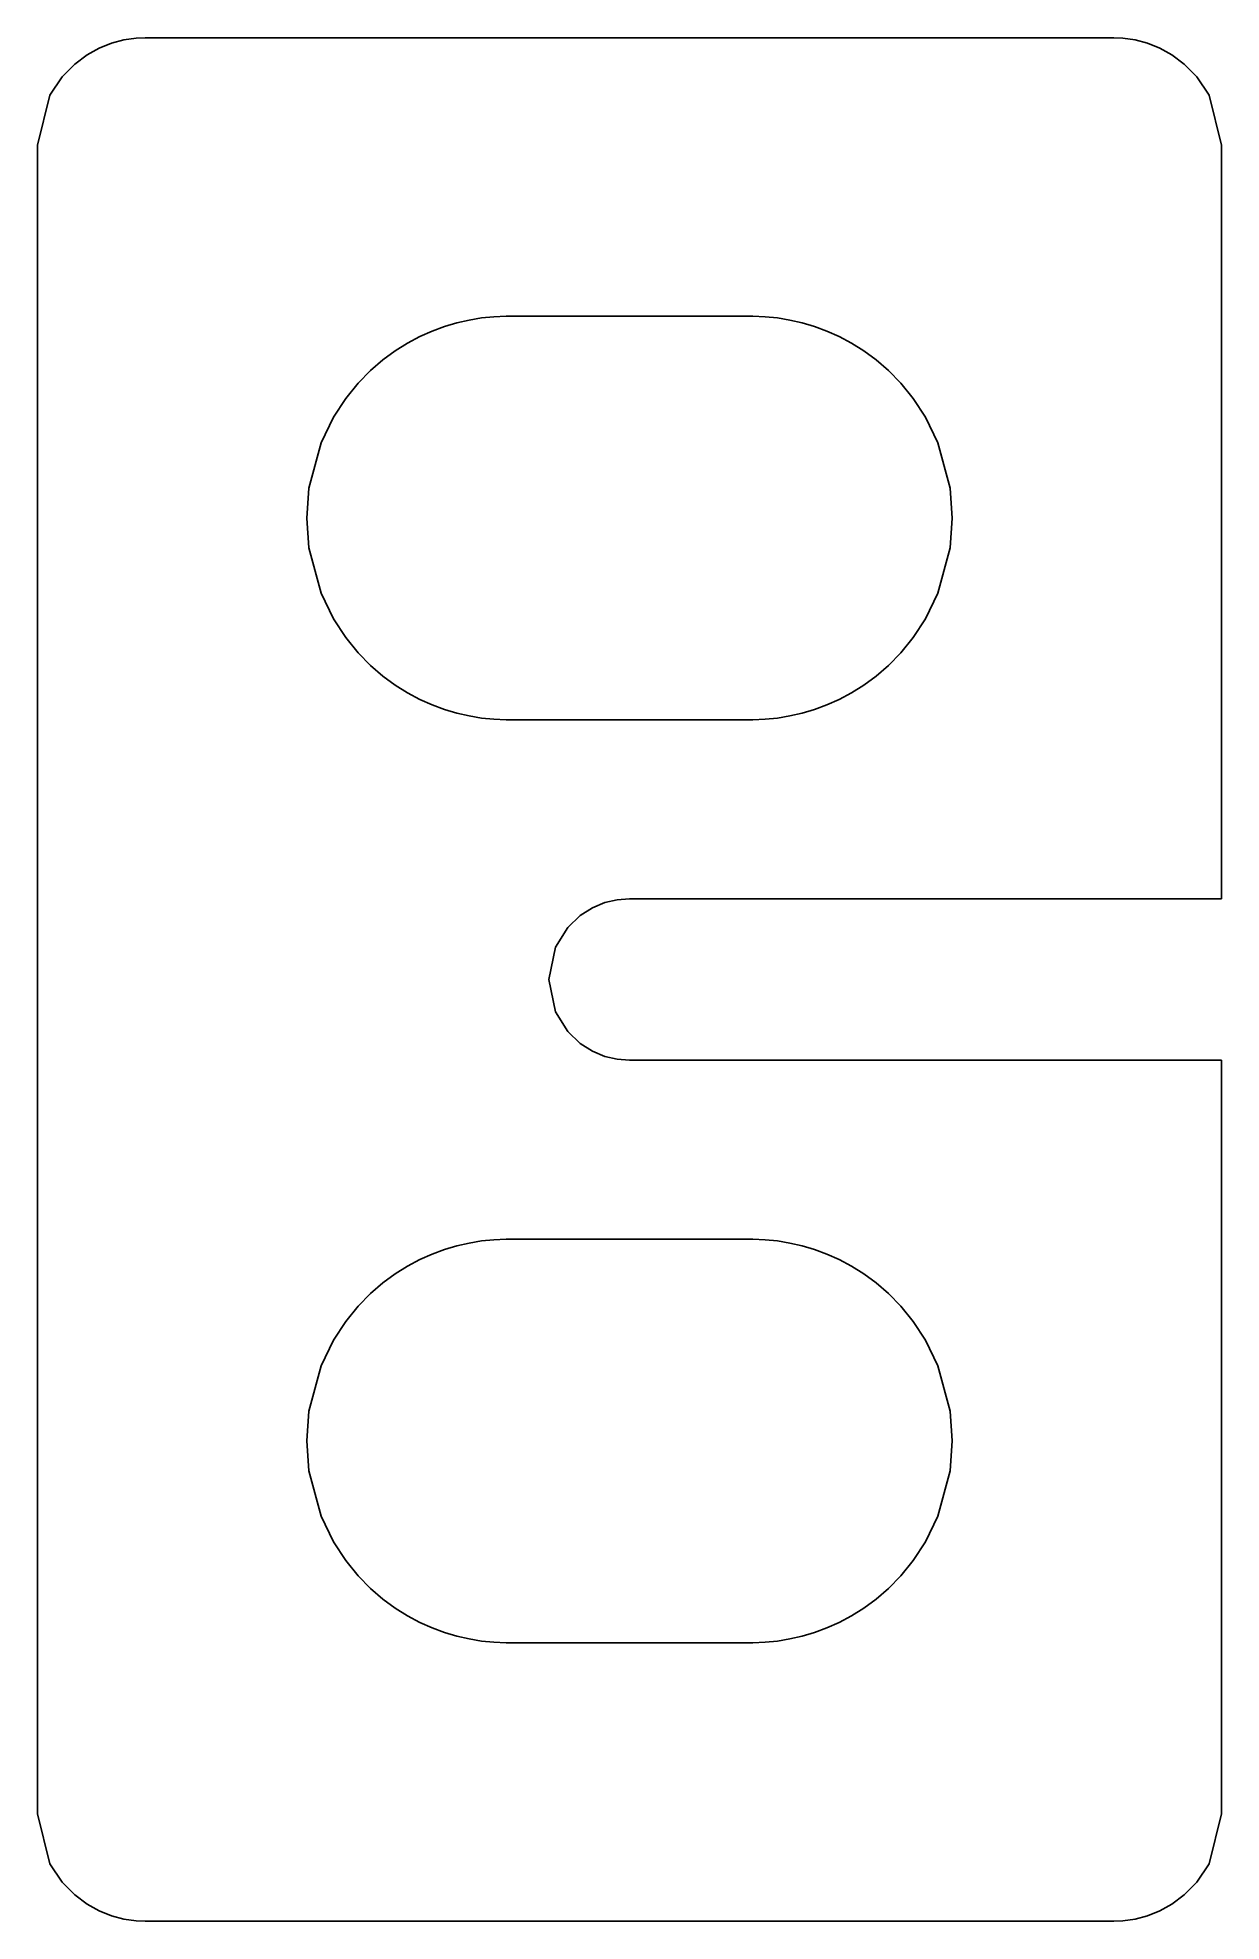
# Model space of a CAD drawing. Header units: millimetres. Extents: x -110 to 110, y -175 to 175.
import ezdxf

# ---------------------------------------------------------------- set-up
doc = ezdxf.new("R2010")
doc.units = ezdxf.units.MM

msp = doc.modelspace()

# ---------------------------------------------------------------- linework, layer by layer
at = {"layer": 'CUT_MM'}
for p, q in [((-90, 175), (-91.67, 174.93)), ((-89.38, 175), (-90, 175)), ((-87.08, 175), (-89.38, 175)), ((-84.79, 175), (-87.08, 175)), ((-82.5, 175), (-84.79, 175)), ((-80.21, 175), (-82.5, 175)), ((-77.92, 175), (-80.21, 175)), ((-75.62, 175), (-77.92, 175)), ((-73.33, 175), (-75.62, 175)), ((-71.04, 175), (-73.33, 175)), ((-68.75, 175), (-71.04, 175)), ((-66.46, 175), (-68.75, 175)), ((-64.17, 175), (-66.46, 175)), ((-61.88, 175), (-64.17, 175)), ((-60, 175), (-61.88, 175)), ((-59.58, 175), (-60, 175)), ((-57.29, 175), (-59.58, 175)), ((-55, 175), (-57.29, 175)), ((-52.71, 175), (-55, 175)), ((-50.42, 175), (-52.71, 175)), ((-48.12, 175), (-50.42, 175)), ((-45.83, 175), (-48.12, 175)), ((-43.54, 175), (-45.83, 175)), ((-41.25, 175), (-43.54, 175)), ((-38.96, 175), (-41.25, 175)), ((-36.67, 175), (-38.96, 175)), ((-34.38, 175), (-36.67, 175)), ((-32.08, 175), (-34.38, 175)), ((-29.79, 175), (-32.08, 175)), ((-27.5, 175), (-29.79, 175)), ((-25.21, 175), (-27.5, 175)), ((-22.92, 175), (-25.21, 175)), ((-22.5, 175), (-22.92, 175)), ((-20.62, 175), (-22.5, 175)), ((-18.33, 175), (-20.62, 175)), ((-16.04, 175), (-18.33, 175)), ((-15, 175), (-16.04, 175)), ((-13.75, 175), (-15, 175)), ((-11.46, 175), (-13.75, 175)), ((-9.17, 175), (-11.46, 175)), ((-6.88, 175), (-9.17, 175)), ((-4.58, 175), (-6.88, 175)), ((-2.29, 175), (-4.58, 175)), ((0, 175), (-2.29, 175)), ((2.29, 175), (0, 175)), ((4.58, 175), (2.29, 175)), ((6.88, 175), (4.58, 175)), ((9.17, 175), (6.88, 175)), ((11.46, 175), (9.17, 175)), ((13.75, 175), (11.46, 175)), ((16.04, 175), (13.75, 175)), ((18.33, 175), (16.04, 175)), ((20.62, 175), (18.33, 175)), ((22.5, 175), (20.62, 175)), ((22.92, 175), (22.5, 175)), ((25.21, 175), (22.92, 175)), ((27.5, 175), (25.21, 175)), ((29.79, 175), (27.5, 175)), ((32.08, 175), (29.79, 175)), ((34.38, 175), (32.08, 175)), ((36.67, 175), (34.38, 175)), ((38.96, 175), (36.67, 175)), ((41.25, 175), (38.96, 175)), ((43.54, 175), (41.25, 175)), ((45.83, 175), (43.54, 175)), ((48.12, 175), (45.83, 175)), ((50.42, 175), (48.12, 175)), ((52.71, 175), (50.42, 175)), ((55, 175), (52.71, 175)), ((57.29, 175), (55, 175)), ((59.58, 175), (57.29, 175)), ((60, 175), (59.58, 175)), ((61.88, 175), (60, 175)), ((64.17, 175), (61.88, 175)), ((66.46, 175), (64.17, 175)), ((68.75, 175), (66.46, 175)), ((71.04, 175), (68.75, 175)), ((73.33, 175), (71.04, 175)), ((75.62, 175), (73.33, 175)), ((77.92, 175), (75.62, 175)), ((80.21, 175), (77.92, 175)), ((82.5, 175), (80.21, 175)), ((84.79, 175), (82.5, 175)), ((87.08, 175), (84.79, 175)), ((89.38, 175), (87.08, 175)), ((90, 175), (89.38, 175)), ((91.67, 174.93), (90, 175)), ((-100.83, 171.81), (-103.12, 170.09)), ((-98.54, 173.08), (-100.83, 171.81)), ((-96.25, 174), (-98.54, 173.08)), ((-93.96, 174.6), (-96.25, 174)), ((-91.67, 174.93), (-93.96, 174.6)), ((93.96, 174.6), (91.67, 174.93)), ((96.25, 174), (93.96, 174.6)), ((98.54, 173.08), (96.25, 174)), ((100.83, 171.81), (98.54, 173.08)), ((103.12, 170.09), (100.83, 171.81)), ((-103.12, 170.09), (-105.42, 167.74)), ((105.42, 167.74), (103.12, 170.09)), ((-105.42, 167.74), (-107.71, 164.3)), ((107.71, 164.3), (105.42, 167.74)), ((-107.71, 164.3), (-110, 155)), ((110, 155), (107.71, 164.3)), ((-110, 155), (-110, 85.75)), ((110, 85.75), (110, 155)), ((-32.08, 122), (-29.79, 122.53)), ((-29.79, 122.53), (-27.5, 122.92)), ((-27.5, 122.92), (-25.21, 123.15)), ((-25.21, 123.15), (-22.92, 123.25)), ((-22.92, 123.25), (-22.5, 123.25)), ((-22.5, 123.25), (-20.62, 123.25)), ((-20.62, 123.25), (-18.33, 123.25)), ((-18.33, 123.25), (-16.04, 123.25)), ((-16.04, 123.25), (-15, 123.25)), ((-15, 123.25), (-13.75, 123.25)), ((-13.75, 123.25), (-11.46, 123.25)), ((-11.46, 123.25), (-9.17, 123.25)), ((-9.17, 123.25), (-6.88, 123.25)), ((-6.88, 123.25), (-4.58, 123.25)), ((-4.58, 123.25), (-2.29, 123.25)), ((-2.29, 123.25), (0, 123.25)), ((0, 123.25), (2.29, 123.25)), ((2.29, 123.25), (4.58, 123.25)), ((4.58, 123.25), (6.88, 123.25)), ((6.88, 123.25), (9.17, 123.25)), ((9.17, 123.25), (11.46, 123.25)), ((11.46, 123.25), (13.75, 123.25)), ((13.75, 123.25), (16.04, 123.25)), ((16.04, 123.25), (18.33, 123.25)), ((18.33, 123.25), (20.62, 123.25)), ((20.62, 123.25), (22.5, 123.25)), ((22.5, 123.25), (22.92, 123.25)), ((22.92, 123.25), (25.21, 123.15)), ((25.21, 123.15), (27.5, 122.92)), ((27.5, 122.92), (29.79, 122.53)), ((29.79, 122.53), (32.08, 122)), ((-41.25, 118.23), (-38.96, 119.45)), ((-38.96, 119.45), (-36.67, 120.47)), ((-36.67, 120.47), (-34.38, 121.32)), ((-34.38, 121.32), (-32.08, 122)), ((32.08, 122), (34.38, 121.32)), ((34.38, 121.32), (36.67, 120.47)), ((36.67, 120.47), (38.96, 119.45)), ((38.96, 119.45), (41.25, 118.23)), ((-45.83, 115.11), (-43.54, 116.79)), ((-43.54, 116.79), (-41.25, 118.23)), ((41.25, 118.23), (43.54, 116.79)), ((43.54, 116.79), (45.83, 115.11)), ((-50.42, 110.79), (-48.12, 113.13)), ((-48.12, 113.13), (-45.83, 115.11)), ((45.83, 115.11), (48.12, 113.13)), ((48.12, 113.13), (50.42, 110.79)), ((-52.71, 107.97), (-50.42, 110.79)), ((50.42, 110.79), (52.71, 107.97)), ((-55, 104.46), (-52.71, 107.97)), ((52.71, 107.97), (55, 104.46)), ((-57.29, 99.74), (-55, 104.46)), ((55, 104.46), (57.29, 99.74)), ((-59.58, 91.32), (-57.29, 99.74)), ((57.29, 99.74), (59.58, 91.32)), ((-60, 85.75), (-59.58, 91.32)), ((59.58, 91.32), (60, 85.75)), ((-110, 85.75), (-110, 0)), ((-59.58, 80.18), (-60, 85.75)), ((60, 85.75), (59.58, 80.18)), ((110, 15), (110, 85.75)), ((-57.29, 71.76), (-59.58, 80.18)), ((59.58, 80.18), (57.29, 71.76)), ((-55, 67.04), (-57.29, 71.76)), ((57.29, 71.76), (55, 67.04)), ((-52.71, 63.53), (-55, 67.04)), ((55, 67.04), (52.71, 63.53)), ((-50.42, 60.71), (-52.71, 63.53)), ((52.71, 63.53), (50.42, 60.71)), ((-48.12, 58.37), (-50.42, 60.71)), ((50.42, 60.71), (48.12, 58.37)), ((-45.83, 56.39), (-48.12, 58.37)), ((-43.54, 54.71), (-45.83, 56.39)), ((45.83, 56.39), (43.54, 54.71)), ((48.12, 58.37), (45.83, 56.39)), ((-41.25, 53.27), (-43.54, 54.71)), ((-38.96, 52.05), (-41.25, 53.27)), ((41.25, 53.27), (38.96, 52.05)), ((43.54, 54.71), (41.25, 53.27)), ((-36.67, 51.03), (-38.96, 52.05)), ((-34.38, 50.18), (-36.67, 51.03)), ((-32.08, 49.5), (-34.38, 50.18)), ((-29.79, 48.97), (-32.08, 49.5)), ((32.08, 49.5), (29.79, 48.97)), ((34.38, 50.18), (32.08, 49.5)), ((36.67, 51.03), (34.38, 50.18)), ((38.96, 52.05), (36.67, 51.03)), ((-27.5, 48.58), (-29.79, 48.97)), ((-25.21, 48.35), (-27.5, 48.58)), ((-22.92, 48.25), (-25.21, 48.35)), ((-22.5, 48.25), (-22.92, 48.25)), ((-20.62, 48.25), (-22.5, 48.25)), ((-18.33, 48.25), (-20.62, 48.25)), ((-16.04, 48.25), (-18.33, 48.25)), ((-15, 48.25), (-16.04, 48.25)), ((-13.75, 48.25), (-15, 48.25)), ((-11.46, 48.25), (-13.75, 48.25)), ((-9.17, 48.25), (-11.46, 48.25)), ((-6.88, 48.25), (-9.17, 48.25)), ((-4.58, 48.25), (-6.88, 48.25)), ((-2.29, 48.25), (-4.58, 48.25)), ((0, 48.25), (-2.29, 48.25)), ((2.29, 48.25), (0, 48.25)), ((4.58, 48.25), (2.29, 48.25)), ((6.88, 48.25), (4.58, 48.25)), ((9.17, 48.25), (6.88, 48.25)), ((11.46, 48.25), (9.17, 48.25)), ((13.75, 48.25), (11.46, 48.25)), ((16.04, 48.25), (13.75, 48.25)), ((18.33, 48.25), (16.04, 48.25)), ((20.62, 48.25), (18.33, 48.25)), ((22.5, 48.25), (20.62, 48.25)), ((22.92, 48.25), (22.5, 48.25)), ((25.21, 48.35), (22.92, 48.25)), ((27.5, 48.58), (25.21, 48.35)), ((29.79, 48.97), (27.5, 48.58)), ((-6.88, 13.33), (-4.58, 14.28)), ((-4.58, 14.28), (-2.29, 14.82)), ((-2.29, 14.82), (0, 15)), ((0, 15), (2.29, 15)), ((2.29, 15), (4.58, 15)), ((4.58, 15), (6.88, 15)), ((6.88, 15), (9.17, 15)), ((9.17, 15), (11.46, 15)), ((11.46, 15), (13.75, 15)), ((13.75, 15), (16.04, 15)), ((16.04, 15), (18.33, 15)), ((18.33, 15), (20.62, 15)), ((20.62, 15), (22.5, 15)), ((22.5, 15), (22.92, 15)), ((22.92, 15), (25.21, 15)), ((25.21, 15), (27.5, 15)), ((27.5, 15), (29.79, 15)), ((29.79, 15), (32.08, 15)), ((32.08, 15), (34.38, 15)), ((34.38, 15), (36.67, 15)), ((36.67, 15), (38.96, 15)), ((38.96, 15), (41.25, 15)), ((41.25, 15), (43.54, 15)), ((43.54, 15), (45.83, 15)), ((45.83, 15), (48.12, 15)), ((48.12, 15), (50.42, 15)), ((50.42, 15), (52.71, 15)), ((52.71, 15), (55, 15)), ((55, 15), (57.29, 15)), ((57.29, 15), (59.58, 15)), ((59.58, 15), (60, 15)), ((60, 15), (61.88, 15)), ((61.88, 15), (64.17, 15)), ((64.17, 15), (66.46, 15)), ((66.46, 15), (68.75, 15)), ((68.75, 15), (71.04, 15)), ((71.04, 15), (73.33, 15)), ((73.33, 15), (75.62, 15)), ((75.62, 15), (77.92, 15)), ((77.92, 15), (80.21, 15)), ((80.21, 15), (82.5, 15)), ((82.5, 15), (84.79, 15)), ((84.79, 15), (87.08, 15)), ((87.08, 15), (89.38, 15)), ((89.38, 15), (90, 15)), ((90, 15), (91.67, 15)), ((91.67, 15), (93.96, 15)), ((93.96, 15), (96.25, 15)), ((96.25, 15), (98.54, 15)), ((98.54, 15), (100.83, 15)), ((100.83, 15), (103.12, 15)), ((103.12, 15), (105.42, 15)), ((105.42, 15), (107.71, 15)), ((107.71, 15), (110, 15)), ((-11.46, 9.68), (-9.17, 11.87)), ((-9.17, 11.87), (-6.88, 13.33)), ((-13.75, 5.99), (-11.46, 9.68)), ((-15, 0), (-13.75, 5.99)), ((-110, 0), (-110, -85.75)), ((-13.75, -5.99), (-15, 0)), ((-11.46, -9.68), (-13.75, -5.99)), ((-9.17, -11.87), (-11.46, -9.68)), ((-6.88, -13.33), (-9.17, -11.87)), ((-4.58, -14.28), (-6.88, -13.33)), ((-2.29, -14.82), (-4.58, -14.28)), ((0, -15), (-2.29, -14.82)), ((2.29, -15), (0, -15)), ((4.58, -15), (2.29, -15)), ((6.88, -15), (4.58, -15)), ((9.17, -15), (6.88, -15)), ((11.46, -15), (9.17, -15)), ((13.75, -15), (11.46, -15)), ((16.04, -15), (13.75, -15)), ((18.33, -15), (16.04, -15)), ((20.62, -15), (18.33, -15)), ((22.5, -15), (20.62, -15)), ((22.92, -15), (22.5, -15)), ((25.21, -15), (22.92, -15)), ((27.5, -15), (25.21, -15)), ((29.79, -15), (27.5, -15)), ((32.08, -15), (29.79, -15)), ((34.38, -15), (32.08, -15)), ((36.67, -15), (34.38, -15)), ((38.96, -15), (36.67, -15)), ((41.25, -15), (38.96, -15)), ((43.54, -15), (41.25, -15)), ((45.83, -15), (43.54, -15)), ((48.12, -15), (45.83, -15)), ((50.42, -15), (48.12, -15)), ((52.71, -15), (50.42, -15)), ((55, -15), (52.71, -15)), ((57.29, -15), (55, -15)), ((59.58, -15), (57.29, -15)), ((60, -15), (59.58, -15)), ((61.88, -15), (60, -15)), ((64.17, -15), (61.88, -15)), ((66.46, -15), (64.17, -15)), ((68.75, -15), (66.46, -15)), ((71.04, -15), (68.75, -15)), ((73.33, -15), (71.04, -15)), ((75.62, -15), (73.33, -15)), ((77.92, -15), (75.62, -15)), ((80.21, -15), (77.92, -15)), ((82.5, -15), (80.21, -15)), ((84.79, -15), (82.5, -15)), ((87.08, -15), (84.79, -15)), ((89.38, -15), (87.08, -15)), ((90, -15), (89.38, -15)), ((91.67, -15), (90, -15)), ((93.96, -15), (91.67, -15)), ((96.25, -15), (93.96, -15)), ((98.54, -15), (96.25, -15)), ((100.83, -15), (98.54, -15)), ((103.12, -15), (100.83, -15)), ((105.42, -15), (103.12, -15)), ((107.71, -15), (105.42, -15)), ((110, -15), (107.71, -15)), ((110, -85.75), (110, -15)), ((-32.08, -49.5), (-29.79, -48.97)), ((-29.79, -48.97), (-27.5, -48.58)), ((-27.5, -48.58), (-25.21, -48.35)), ((-25.21, -48.35), (-22.92, -48.25)), ((-22.92, -48.25), (-22.5, -48.25)), ((-22.5, -48.25), (-20.62, -48.25)), ((-20.62, -48.25), (-18.33, -48.25)), ((-18.33, -48.25), (-16.04, -48.25)), ((-16.04, -48.25), (-15, -48.25)), ((-15, -48.25), (-13.75, -48.25)), ((-13.75, -48.25), (-11.46, -48.25)), ((-11.46, -48.25), (-9.17, -48.25)), ((-9.17, -48.25), (-6.88, -48.25)), ((-6.88, -48.25), (-4.58, -48.25)), ((-4.58, -48.25), (-2.29, -48.25)), ((-2.29, -48.25), (0, -48.25)), ((0, -48.25), (2.29, -48.25)), ((2.29, -48.25), (4.58, -48.25)), ((4.58, -48.25), (6.88, -48.25)), ((6.88, -48.25), (9.17, -48.25)), ((9.17, -48.25), (11.46, -48.25)), ((11.46, -48.25), (13.75, -48.25)), ((13.75, -48.25), (16.04, -48.25)), ((16.04, -48.25), (18.33, -48.25)), ((18.33, -48.25), (20.62, -48.25)), ((20.62, -48.25), (22.5, -48.25)), ((22.5, -48.25), (22.92, -48.25)), ((22.92, -48.25), (25.21, -48.35)), ((25.21, -48.35), (27.5, -48.58)), ((27.5, -48.58), (29.79, -48.97)), ((29.79, -48.97), (32.08, -49.5)), ((-41.25, -53.27), (-38.96, -52.05)), ((-38.96, -52.05), (-36.67, -51.03)), ((-36.67, -51.03), (-34.38, -50.18)), ((-34.38, -50.18), (-32.08, -49.5)), ((32.08, -49.5), (34.38, -50.18)), ((34.38, -50.18), (36.67, -51.03)), ((36.67, -51.03), (38.96, -52.05)), ((38.96, -52.05), (41.25, -53.27)), ((-45.83, -56.39), (-43.54, -54.71)), ((-43.54, -54.71), (-41.25, -53.27)), ((41.25, -53.27), (43.54, -54.71)), ((43.54, -54.71), (45.83, -56.39)), ((-50.42, -60.71), (-48.12, -58.37)), ((-48.12, -58.37), (-45.83, -56.39)), ((45.83, -56.39), (48.12, -58.37)), ((48.12, -58.37), (50.42, -60.71)), ((-52.71, -63.53), (-50.42, -60.71)), ((50.42, -60.71), (52.71, -63.53)), ((-55, -67.04), (-52.71, -63.53)), ((52.71, -63.53), (55, -67.04)), ((-57.29, -71.76), (-55, -67.04)), ((55, -67.04), (57.29, -71.76)), ((-59.58, -80.18), (-57.29, -71.76)), ((57.29, -71.76), (59.58, -80.18)), ((-60, -85.75), (-59.58, -80.18)), ((59.58, -80.18), (60, -85.75)), ((-110, -85.75), (-110, -155)), ((-59.58, -91.32), (-60, -85.75)), ((60, -85.75), (59.58, -91.32)), ((110, -155), (110, -85.75)), ((-57.29, -99.74), (-59.58, -91.32)), ((59.58, -91.32), (57.29, -99.74)), ((-55, -104.46), (-57.29, -99.74)), ((57.29, -99.74), (55, -104.46)), ((-52.71, -107.97), (-55, -104.46)), ((55, -104.46), (52.71, -107.97)), ((-50.42, -110.79), (-52.71, -107.97)), ((52.71, -107.97), (50.42, -110.79)), ((-48.12, -113.13), (-50.42, -110.79)), ((50.42, -110.79), (48.12, -113.13)), ((-45.83, -115.11), (-48.12, -113.13)), ((-43.54, -116.79), (-45.83, -115.11)), ((45.83, -115.11), (43.54, -116.79)), ((48.12, -113.13), (45.83, -115.11)), ((-41.25, -118.23), (-43.54, -116.79)), ((-38.96, -119.45), (-41.25, -118.23)), ((41.25, -118.23), (38.96, -119.45)), ((43.54, -116.79), (41.25, -118.23)), ((-36.67, -120.47), (-38.96, -119.45)), ((-34.38, -121.32), (-36.67, -120.47)), ((-32.08, -122), (-34.38, -121.32)), ((-29.79, -122.53), (-32.08, -122)), ((32.08, -122), (29.79, -122.53)), ((34.38, -121.32), (32.08, -122)), ((36.67, -120.47), (34.38, -121.32)), ((38.96, -119.45), (36.67, -120.47)), ((-27.5, -122.92), (-29.79, -122.53)), ((-25.21, -123.15), (-27.5, -122.92)), ((-22.92, -123.25), (-25.21, -123.15)), ((-22.5, -123.25), (-22.92, -123.25)), ((-20.62, -123.25), (-22.5, -123.25)), ((-18.33, -123.25), (-20.62, -123.25)), ((-16.04, -123.25), (-18.33, -123.25)), ((-15, -123.25), (-16.04, -123.25)), ((-13.75, -123.25), (-15, -123.25)), ((-11.46, -123.25), (-13.75, -123.25)), ((-9.17, -123.25), (-11.46, -123.25)), ((-6.88, -123.25), (-9.17, -123.25)), ((-4.58, -123.25), (-6.88, -123.25)), ((-2.29, -123.25), (-4.58, -123.25)), ((0, -123.25), (-2.29, -123.25)), ((2.29, -123.25), (0, -123.25)), ((4.58, -123.25), (2.29, -123.25)), ((6.88, -123.25), (4.58, -123.25)), ((9.17, -123.25), (6.88, -123.25)), ((11.46, -123.25), (9.17, -123.25)), ((13.75, -123.25), (11.46, -123.25)), ((16.04, -123.25), (13.75, -123.25)), ((18.33, -123.25), (16.04, -123.25)), ((20.62, -123.25), (18.33, -123.25)), ((22.5, -123.25), (20.62, -123.25)), ((22.92, -123.25), (22.5, -123.25)), ((25.21, -123.15), (22.92, -123.25)), ((27.5, -122.92), (25.21, -123.15)), ((29.79, -122.53), (27.5, -122.92)), ((-110, -155), (-107.71, -164.3)), ((107.71, -164.3), (110, -155)), ((-107.71, -164.3), (-105.42, -167.74)), ((105.42, -167.74), (107.71, -164.3)), ((-105.42, -167.74), (-103.12, -170.09)), ((103.12, -170.09), (105.42, -167.74)), ((-103.12, -170.09), (-100.83, -171.81)), ((100.83, -171.81), (103.12, -170.09)), ((-100.83, -171.81), (-98.54, -173.08)), ((-98.54, -173.08), (-96.25, -174)), ((-96.25, -174), (-93.96, -174.6)), ((-93.96, -174.6), (-91.67, -174.93)), ((-91.67, -174.93), (-90, -175)), ((-90, -175), (-89.38, -175)), ((-89.38, -175), (-87.08, -175)), ((-87.08, -175), (-84.79, -175)), ((-84.79, -175), (-82.5, -175)), ((-82.5, -175), (-80.21, -175)), ((-80.21, -175), (-77.92, -175)), ((-77.92, -175), (-75.62, -175)), ((-75.62, -175), (-73.33, -175)), ((-73.33, -175), (-71.04, -175)), ((-71.04, -175), (-68.75, -175)), ((-68.75, -175), (-66.46, -175)), ((-66.46, -175), (-64.17, -175)), ((-64.17, -175), (-61.88, -175)), ((-61.88, -175), (-60, -175)), ((-60, -175), (-59.58, -175)), ((-59.58, -175), (-57.29, -175)), ((-57.29, -175), (-55, -175)), ((-55, -175), (-52.71, -175)), ((-52.71, -175), (-50.42, -175)), ((-50.42, -175), (-48.12, -175)), ((-48.12, -175), (-45.83, -175)), ((-45.83, -175), (-43.54, -175)), ((-43.54, -175), (-41.25, -175)), ((-41.25, -175), (-38.96, -175)), ((-38.96, -175), (-36.67, -175)), ((-36.67, -175), (-34.38, -175)), ((-34.38, -175), (-32.08, -175)), ((-32.08, -175), (-29.79, -175)), ((-29.79, -175), (-27.5, -175)), ((-27.5, -175), (-25.21, -175)), ((-25.21, -175), (-22.92, -175)), ((-22.92, -175), (-22.5, -175)), ((-22.5, -175), (-20.62, -175)), ((-20.62, -175), (-18.33, -175)), ((-18.33, -175), (-16.04, -175)), ((-16.04, -175), (-15, -175)), ((-15, -175), (-13.75, -175)), ((-13.75, -175), (-11.46, -175)), ((-11.46, -175), (-9.17, -175)), ((-9.17, -175), (-6.88, -175)), ((-6.88, -175), (-4.58, -175)), ((-4.58, -175), (-2.29, -175)), ((-2.29, -175), (0, -175)), ((0, -175), (2.29, -175)), ((2.29, -175), (4.58, -175)), ((4.58, -175), (6.88, -175)), ((6.88, -175), (9.17, -175)), ((9.17, -175), (11.46, -175)), ((11.46, -175), (13.75, -175)), ((13.75, -175), (16.04, -175)), ((16.04, -175), (18.33, -175)), ((18.33, -175), (20.62, -175)), ((20.62, -175), (22.5, -175)), ((22.5, -175), (22.92, -175)), ((22.92, -175), (25.21, -175)), ((25.21, -175), (27.5, -175)), ((27.5, -175), (29.79, -175)), ((29.79, -175), (32.08, -175)), ((32.08, -175), (34.38, -175)), ((34.38, -175), (36.67, -175)), ((36.67, -175), (38.96, -175)), ((38.96, -175), (41.25, -175)), ((41.25, -175), (43.54, -175)), ((43.54, -175), (45.83, -175)), ((45.83, -175), (48.12, -175)), ((48.12, -175), (50.42, -175)), ((50.42, -175), (52.71, -175)), ((52.71, -175), (55, -175)), ((55, -175), (57.29, -175)), ((57.29, -175), (59.58, -175)), ((59.58, -175), (60, -175)), ((60, -175), (61.88, -175)), ((61.88, -175), (64.17, -175)), ((64.17, -175), (66.46, -175)), ((66.46, -175), (68.75, -175)), ((68.75, -175), (71.04, -175)), ((71.04, -175), (73.33, -175)), ((73.33, -175), (75.62, -175)), ((75.62, -175), (77.92, -175)), ((77.92, -175), (80.21, -175)), ((80.21, -175), (82.5, -175)), ((82.5, -175), (84.79, -175)), ((84.79, -175), (87.08, -175)), ((87.08, -175), (89.38, -175)), ((89.38, -175), (90, -175)), ((90, -175), (91.67, -174.93)), ((91.67, -174.93), (93.96, -174.6)), ((93.96, -174.6), (96.25, -174)), ((96.25, -174), (98.54, -173.08)), ((98.54, -173.08), (100.83, -171.81))]:
    msp.add_line(p, q, dxfattribs=at)

doc.saveas('drawing.dxf')
